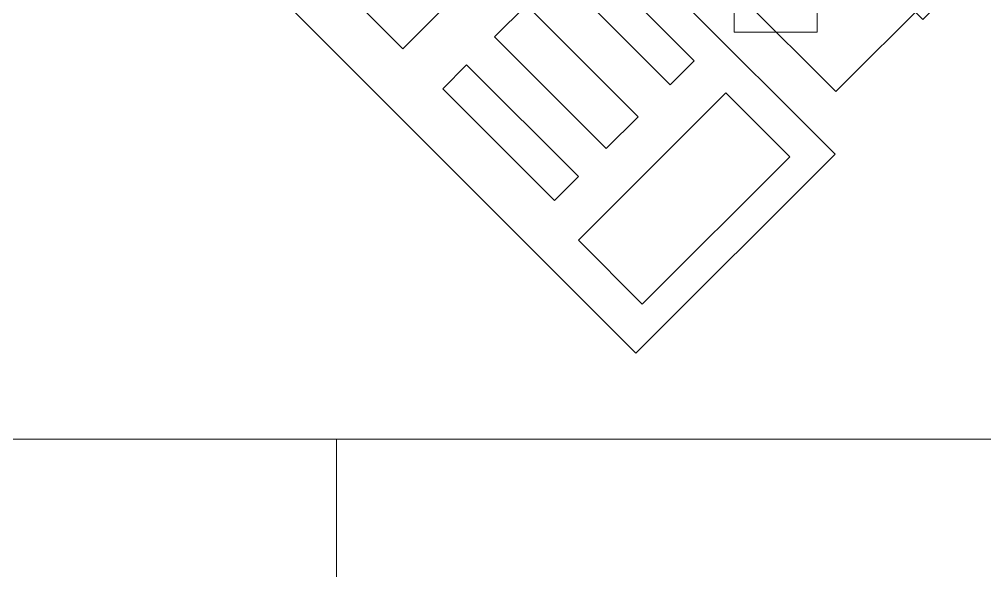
# Model space of a CAD drawing. Header units: inches. Extents: x -12418 to 242017, y -29325 to 19878.
# Drawn here: x 48151 to 48734, y 6348 to 6681 of the extents above; entities that cross this region are included whole.
import ezdxf

# ---------------------------------------------------------------- set-up
doc = ezdxf.new("R2010")
doc.units = ezdxf.units.IN
doc.header["$LTSCALE"] = 25
doc.header["$MEASUREMENT"] = 0
doc.linetypes.add('DASHDOT', pattern=[25.4, 12.7, -6.35, 0, -6.35])
doc.layers.get('0').update_dxf_attribs({"color": 8})
doc.layers.add('00-Ground Floor$0$LOADING', color=253, linetype='Continuous', lineweight=5)
doc.layers.add('E-LITE-CLNG-CNDT', color=6, linetype='DASHDOT', lineweight=35)

# ---------------------------------------------------------------- blocks, each defined once
blk = doc.blocks.new('00-Ground Floor$0$ITCWLS1-P')
at = {"layer": '00-Ground Floor$0$LOADING'}
for p, q in [((-0.17, 0.45), (-0.17, 0)), ((0, 0.45), (0, 0)), ((-0.26509, 0.43, 0), (-0.26509, 0.02, 0)), ((-0.197, 0.02639), (-0.197, 0.40939)), ((-0.197, 0.02639), (-0.295, 0.02639)), ((-0.30509, 0.02, 0), (-0.26509, 0.02, 0)), ((-0.17, 0), (0, 0))]:
    blk.add_line(p, q, dxfattribs=at)
at = {"layer": '00-Ground Floor$0$LOADING', "extrusion": (2.48281e-10, -3.18408e-10, -1)}
for p, q in [((-0.26509, 0.18119), (-0.17907, 0.09517)), ((-0.26509, 0.11048), (-0.21443, 0.05981)), ((-0.17907, 0.09517), (-0.21443, 0.05981))]:
    blk.add_line(p, q, dxfattribs=at)
at = {"layer": '00-Ground Floor$0$LOADING'}
for points in [[(-0.12914, 0.40893), (-0.12914, 0.09996), (-0.14957, 0.09996), (-0.14957, 0.43047)], [(-0.14957, 0.09997), (-0.14957, 0.09997), (-0.14957, 0.09997), (-0.14957, 0.09997), (-0.14957, 0.09997), (-0.14957, 0.09997), (-0.14957, 0.09997), (-0.14957, 0.09997), (-0.14957, 0.09997)], [(-0.14957, 0.09997), (-0.14957, 0.09997), (-0.14957, 0.09997), (-0.14957, 0.09997), (-0.14957, 0.09997), (-0.14957, 0.09997), (-0.14957, 0.09997), (-0.14957, 0.09997), (-0.14957, 0.09997), (-0.14957, 0.09997), (-0.14957, 0.09997), (-0.14957, 0.09997), (-0.14957, 0.09997), (-0.14957, 0.09997), (-0.14957, 0.09997), (-0.14957, 0.09997), (-0.14957, 0.09997), (-0.14957, 0.09997)], [(-0.14957, 0.09996), (-0.14957, 0.09996), (-0.14957, 0.09996), (-0.14957, 0.09996), (-0.14957, 0.09996), (-0.14957, 0.09996), (-0.14957, 0.09996), (-0.14957, 0.09996), (-0.14957, 0.09996), (-0.14957, 0.09996)], [(-0.14957, 0.09996), (-0.14957, 0.09996), (-0.14957, 0.09996), (-0.14957, 0.09996), (-0.14957, 0.09996), (-0.14957, 0.09996), (-0.14957, 0.09996)], [(-0.14957, 0.09997), (-0.14957, 0.09997), (-0.14957, 0.09997), (-0.14957, 0.09997), (-0.14957, 0.09997), (-0.14957, 0.09997), (-0.14957, 0.09997), (-0.14957, 0.09997), (-0.14957, 0.09997), (-0.14957, 0.09997)], [(-0.14957, 0.09997), (-0.14957, 0.09997), (-0.14957, 0.09997), (-0.14957, 0.09997), (-0.14957, 0.09997), (-0.14957, 0.09997), (-0.14957, 0.09997), (-0.14957, 0.09997), (-0.14957, 0.09997), (-0.14957, 0.09997), (-0.14957, 0.09997), (-0.14957, 0.09997), (-0.14957, 0.09997), (-0.14957, 0.09997), (-0.14957, 0.09997)], [(-0.14957, 0.09997), (-0.14957, 0.09997), (-0.14957, 0.09997), (-0.14957, 0.09997), (-0.14957, 0.09997), (-0.14957, 0.09997), (-0.14957, 0.09997), (-0.14957, 0.09997), (-0.14957, 0.09997), (-0.14957, 0.09997)], [(-0.14957, 0.09997), (-0.14957, 0.09997), (-0.14957, 0.09997), (-0.14957, 0.09997), (-0.14957, 0.09997), (-0.14957, 0.09997), (-0.14957, 0.09997), (-0.14957, 0.09997), (-0.14957, 0.09997), (-0.14957, 0.09997)], [(-0.14957, 0.09996), (-0.14957, 0.09996), (-0.14957, 0.09996), (-0.14957, 0.09996), (-0.14957, 0.09996), (-0.14957, 0.09996), (-0.14957, 0.09996), (-0.14957, 0.09996), (-0.14957, 0.09996), (-0.14957, 0.09996), (-0.14957, 0.09996), (-0.14957, 0.09996), (-0.14957, 0.09996), (-0.14957, 0.09996), (-0.14957, 0.09996), (-0.14957, 0.09996), (-0.14957, 0.09996), (-0.14957, 0.09996), (-0.14957, 0.09997), (-0.14957, 0.09997), (-0.14957, 0.09997), (-0.14957, 0.09997), (-0.14957, 0.09997), (-0.14957, 0.09997), (-0.14957, 0.09997), (-0.14957, 0.09997), (-0.14957, 0.09997), (-0.14957, 0.09997), (-0.14957, 0.09997), (-0.14957, 0.09997), (-0.14957, 0.09997), (-0.14957, 0.09997), (-0.14956, 0.09997), (-0.14956, 0.09997), (-0.14956, 0.09997), (-0.14956, 0.09996), (-0.14956, 0.09996), (-0.14956, 0.09996), (-0.14956, 0.09996), (-0.14956, 0.09996), (-0.14956, 0.09996), (-0.14956, 0.09996), (-0.14956, 0.09996), (-0.14956, 0.09996), (-0.14956, 0.09996), (-0.14956, 0.09996), (-0.14956, 0.09996), (-0.14956, 0.09996), (-0.14957, 0.09996), (-0.14957, 0.09996), (-0.14957, 0.09996), (-0.14957, 0.09996), (-0.14957, 0.09996), (-0.14957, 0.09996)], [(-0.14957, 0.09996), (-0.14957, 0.09996), (-0.14957, 0.09996), (-0.14957, 0.09996), (-0.14957, 0.09996), (-0.14957, 0.09996), (-0.14957, 0.09996), (-0.14957, 0.09996), (-0.14957, 0.09996), (-0.14957, 0.09996), (-0.14957, 0.09997), (-0.14957, 0.09997), (-0.14957, 0.09997), (-0.14957, 0.09996), (-0.14957, 0.09996), (-0.14957, 0.09996), (-0.14957, 0.09996), (-0.14957, 0.09996), (-0.14957, 0.09996), (-0.14957, 0.09997), (-0.14957, 0.09997), (-0.14957, 0.09997), (-0.14957, 0.09997), (-0.14957, 0.09997), (-0.14957, 0.09997), (-0.14957, 0.09997), (-0.14957, 0.09997), (-0.14957, 0.09997), (-0.14957, 0.09997), (-0.14957, 0.09997), (-0.14957, 0.09997), (-0.14957, 0.09997), (-0.14957, 0.09997), (-0.14957, 0.09997), (-0.14957, 0.09997), (-0.14957, 0.09997), (-0.14957, 0.09997), (-0.14957, 0.09997), (-0.14957, 0.09997), (-0.14957, 0.09997), (-0.14957, 0.09997), (-0.14957, 0.09997), (-0.14957, 0.09997), (-0.14957, 0.09997), (-0.14957, 0.09997), (-0.14957, 0.09997), (-0.14957, 0.09997), (-0.14957, 0.09997), (-0.14957, 0.09997), (-0.14957, 0.09997), (-0.14957, 0.09997), (-0.14957, 0.09997), (-0.14957, 0.09997), (-0.14957, 0.09997), (-0.14957, 0.09997), (-0.14957, 0.09997), (-0.14957, 0.09997), (-0.14957, 0.09997), (-0.14957, 0.09997), (-0.14957, 0.09997), (-0.14957, 0.09997), (-0.14957, 0.09997), (-0.14957, 0.09997), (-0.14957, 0.09997), (-0.14957, 0.09997), (-0.14957, 0.09997), (-0.14957, 0.09997), (-0.14957, 0.09997), (-0.14957, 0.09997), (-0.14957, 0.09997), (-0.14957, 0.09997), (-0.14957, 0.09997), (-0.14957, 0.09997), (-0.14957, 0.09997), (-0.14957, 0.09997), (-0.14957, 0.09997), (-0.14957, 0.09997), (-0.14957, 0.09997), (-0.14957, 0.09997), (-0.14957, 0.09997), (-0.14956, 0.09997), (-0.14957, 0.09997), (-0.14957, 0.09997), (-0.14957, 0.09997), (-0.14957, 0.09997), (-0.14956, 0.09997), (-0.14957, 0.09997), (-0.14957, 0.09997), (-0.14957, 0.09997), (-0.14957, 0.09997), (-0.14957, 0.09997), (-0.14957, 0.09997), (-0.14957, 0.09997), (-0.14957, 0.09997), (-0.14957, 0.09997), (-0.14957, 0.09997), (-0.14956, 0.09997), (-0.14957, 0.09996), (-0.14957, 0.09996), (-0.14957, 0.09996), (-0.14956, 0.09996), (-0.14957, 0.09996), (-0.14957, 0.09996), (-0.14957, 0.09996), (-0.14957, 0.09996), (-0.14957, 0.09996), (-0.14957, 0.09996), (-0.14957, 0.09996), (-0.14957, 0.09996), (-0.14957, 0.09996), (-0.14957, 0.09996)], [(-0.14957, 0.09996), (-0.14957, 0.09996), (-0.14957, 0.09996), (-0.14957, 0.09996), (-0.14957, 0.09996), (-0.14957, 0.09996), (-0.14957, 0.09996), (-0.14957, 0.09996)], [(-0.14957, 0.09996), (-0.14957, 0.09996), (-0.14957, 0.09996), (-0.14957, 0.09996), (-0.14957, 0.09996), (-0.14957, 0.09996), (-0.14957, 0.09996), (-0.14957, 0.09996), (-0.14957, 0.09996), (-0.14957, 0.09996), (-0.14957, 0.09996), (-0.14957, 0.09996), (-0.14957, 0.09996), (-0.14957, 0.09996), (-0.14957, 0.09996), (-0.14957, 0.09996), (-0.14957, 0.09996), (-0.14957, 0.09996), (-0.14957, 0.09996), (-0.14957, 0.09996), (-0.14957, 0.09996), (-0.14957, 0.09996), (-0.14957, 0.09996), (-0.14957, 0.09996), (-0.14957, 0.09996), (-0.14957, 0.09996), (-0.14957, 0.09996), (-0.14957, 0.09996), (-0.14957, 0.09996), (-0.14957, 0.09996), (-0.14957, 0.09996), (-0.14957, 0.09996), (-0.14957, 0.09996), (-0.14957, 0.09996), (-0.14957, 0.09996), (-0.14957, 0.09996), (-0.14957, 0.09996), (-0.14957, 0.09996), (-0.14957, 0.09996), (-0.14957, 0.09996), (-0.14957, 0.09996), (-0.14957, 0.09996), (-0.14957, 0.09996), (-0.14957, 0.09996), (-0.14957, 0.09996), (-0.14957, 0.09996), (-0.14957, 0.09996), (-0.14957, 0.09996), (-0.14956, 0.09996), (-0.14956, 0.09996), (-0.14956, 0.09996), (-0.14956, 0.09996), (-0.14957, 0.09996), (-0.14957, 0.09996), (-0.14957, 0.09996), (-0.14957, 0.09996), (-0.14957, 0.09996), (-0.14957, 0.09996), (-0.14956, 0.09996), (-0.14957, 0.09996), (-0.14957, 0.09996), (-0.14957, 0.09996), (-0.14957, 0.09996), (-0.14957, 0.09996), (-0.14957, 0.09996), (-0.14957, 0.09996), (-0.14957, 0.09996), (-0.14957, 0.09996), (-0.14957, 0.09996), (-0.14956, 0.09996), (-0.14956, 0.09996), (-0.14957, 0.09996), (-0.14957, 0.09996), (-0.14957, 0.09996), (-0.14957, 0.09996), (-0.14957, 0.09996), (-0.14957, 0.09996), (-0.14957, 0.09996), (-0.14957, 0.09996), (-0.14957, 0.09996), (-0.14957, 0.09996), (-0.14957, 0.09996), (-0.14957, 0.09996), (-0.14957, 0.09996), (-0.14957, 0.09996), (-0.14957, 0.09996), (-0.14957, 0.09996), (-0.14957, 0.09996), (-0.14957, 0.09996)], [(-0.14957, 0.09996), (-0.14957, 0.09996), (-0.14957, 0.09996), (-0.14957, 0.09996), (-0.14957, 0.09996), (-0.14957, 0.09996), (-0.14957, 0.09996), (-0.14957, 0.09996), (-0.14957, 0.09996), (-0.14957, 0.09996), (-0.14957, 0.09996), (-0.14957, 0.09996)], [(-0.14957, 0.09996), (-0.14957, 0.09996), (-0.14956, 0.09996), (-0.14956, 0.09996), (-0.14956, 0.09996), (-0.14956, 0.09996), (-0.14957, 0.09996)], [(-0.14957, 0.09996), (-0.14957, 0.09996), (-0.14957, 0.09996), (-0.14957, 0.09996), (-0.14957, 0.09996), (-0.14957, 0.09996), (-0.14957, 0.09996), (-0.14957, 0.09996), (-0.14957, 0.09996), (-0.14956, 0.09996), (-0.14956, 0.09996), (-0.14956, 0.09996), (-0.14956, 0.09996), (-0.14956, 0.09996), (-0.14956, 0.09996), (-0.14956, 0.09996), (-0.14957, 0.09996)]]:
    blk.add_lwpolyline(points, dxfattribs=at)
for points in [[(-0.1019, 0.43047), (-0.03039, 0.43047), (-0.03039, 0.22944), (-0.1019, 0.22944)], [(-0.1019, 0.19536), (-0.07466, 0.19536), (-0.07466, 0.09996), (-0.1019, 0.09996)], [(-0.03039, 0.19536), (-0.05082, 0.19536), (-0.05082, 0.09996), (-0.03039, 0.09996)], [(-0.14956, 0.09996), (-0.14956, 0.09996), (-0.14956, 0.09996), (-0.14956, 0.09996), (-0.14956, 0.09996), (-0.14956, 0.09996), (-0.14956, 0.09996), (-0.14956, 0.09996), (-0.14957, 0.09996), (-0.14957, 0.09996), (-0.14957, 0.09996), (-0.14957, 0.09996), (-0.14957, 0.09996), (-0.14957, 0.09996), (-0.14957, 0.09996), (-0.14957, 0.09996), (-0.14957, 0.09996), (-0.14957, 0.09996), (-0.14957, 0.09996), (-0.14957, 0.09996), (-0.14957, 0.09996), (-0.14957, 0.09996), (-0.14957, 0.09996), (-0.14957, 0.09996), (-0.14957, 0.09996), (-0.14957, 0.09996), (-0.14957, 0.09996), (-0.14957, 0.09996), (-0.14957, 0.09996), (-0.14957, 0.09996), (-0.14957, 0.09996), (-0.14957, 0.09996), (-0.14957, 0.09996), (-0.14957, 0.09996), (-0.14957, 0.09996), (-0.14957, 0.09996), (-0.14957, 0.09996), (-0.14957, 0.09996), (-0.14957, 0.09996), (-0.14957, 0.09996), (-0.14957, 0.09996), (-0.14957, 0.09996), (-0.14957, 0.09996), (-0.14957, 0.09996), (-0.14957, 0.09996), (-0.14957, 0.09996), (-0.14957, 0.09996), (-0.14957, 0.09996), (-0.14957, 0.09996), (-0.14957, 0.09996), (-0.14957, 0.09996), (-0.14957, 0.09996), (-0.14957, 0.09996), (-0.14957, 0.09996), (-0.14957, 0.09996), (-0.14957, 0.09996), (-0.14957, 0.09996), (-0.14956, 0.09996), (-0.14956, 0.09996), (-0.14956, 0.09996), (-0.14956, 0.09996), (-0.14956, 0.09996), (-0.14956, 0.09996), (-0.14956, 0.09996), (-0.14956, 0.09996), (-0.14956, 0.09996), (-0.14956, 0.09996), (-0.14956, 0.09996), (-0.14956, 0.09996), (-0.14956, 0.09996), (-0.14956, 0.09996), (-0.14956, 0.09996), (-0.14956, 0.09996), (-0.14956, 0.09996), (-0.14956, 0.09996), (-0.14956, 0.09996), (-0.14956, 0.09996), (-0.14956, 0.09996), (-0.14956, 0.09996), (-0.14956, 0.09996), (-0.14956, 0.09996), (-0.14956, 0.09996), (-0.14956, 0.09996), (-0.14956, 0.09996), (-0.14956, 0.09996), (-0.14956, 0.09996), (-0.14956, 0.09996), (-0.14956, 0.09996), (-0.14956, 0.09996), (-0.14957, 0.09996), (-0.14957, 0.09996), (-0.14957, 0.09996), (-0.14957, 0.09996), (-0.14957, 0.09996), (-0.14957, 0.09996), (-0.14957, 0.09996), (-0.14957, 0.09996), (-0.14957, 0.09996), (-0.14957, 0.09996), (-0.14957, 0.09996), (-0.14957, 0.09996), (-0.14957, 0.09996), (-0.14957, 0.09996), (-0.14957, 0.09996), (-0.14957, 0.09996), (-0.14957, 0.09996), (-0.14957, 0.09996), (-0.14957, 0.09996), (-0.14957, 0.09996), (-0.14957, 0.09996), (-0.14957, 0.09996), (-0.14957, 0.09996), (-0.14957, 0.09996), (-0.14957, 0.09996), (-0.14957, 0.09996), (-0.14957, 0.09996), (-0.14957, 0.09996), (-0.14957, 0.09996), (-0.14957, 0.09996), (-0.14957, 0.09996), (-0.14957, 0.09996), (-0.14957, 0.09996), (-0.14957, 0.09996), (-0.14957, 0.09996), (-0.14957, 0.09996), (-0.14957, 0.09996), (-0.14957, 0.09996), (-0.14957, 0.09996), (-0.14957, 0.09996), (-0.14957, 0.09996), (-0.14957, 0.09996), (-0.14957, 0.09996), (-0.14957, 0.09996), (-0.14957, 0.09996), (-0.14957, 0.09996), (-0.14957, 0.09996), (-0.14957, 0.09996), (-0.14957, 0.09996), (-0.14957, 0.09996), (-0.14957, 0.09996), (-0.14957, 0.09996), (-0.14957, 0.09996), (-0.14957, 0.09996), (-0.14957, 0.09996), (-0.14957, 0.09996), (-0.14957, 0.09996), (-0.14957, 0.09996), (-0.14957, 0.09996), (-0.14957, 0.09996), (-0.14957, 0.09996), (-0.14957, 0.09996), (-0.14957, 0.09996), (-0.14957, 0.09996), (-0.14957, 0.09996), (-0.14956, 0.09996), (-0.14956, 0.09996), (-0.14956, 0.09996), (-0.14956, 0.09996), (-0.14956, 0.09996), (-0.14956, 0.09996), (-0.14956, 0.09996), (-0.14956, 0.09996), (-0.14956, 0.09996), (-0.14956, 0.09996), (-0.14956, 0.09996), (-0.14956, 0.09996), (-0.14956, 0.09996), (-0.14956, 0.09996), (-0.14956, 0.09996), (-0.14956, 0.09996), (-0.14956, 0.09996), (-0.14956, 0.09996), (-0.14956, 0.09996), (-0.14956, 0.09996), (-0.14956, 0.09996), (-0.14956, 0.09996), (-0.14956, 0.09996), (-0.14956, 0.09996), (-0.14956, 0.09996), (-0.14956, 0.09996), (-0.14956, 0.09996), (-0.14956, 0.09996), (-0.14956, 0.09996), (-0.14956, 0.09996), (-0.14956, 0.09996), (-0.14956, 0.09996), (-0.14956, 0.09996), (-0.14956, 0.09996), (-0.14956, 0.09996), (-0.14956, 0.09996), (-0.14956, 0.09996), (-0.14956, 0.09996), (-0.14956, 0.09996), (-0.14956, 0.09996), (-0.14956, 0.09996), (-0.14956, 0.09996), (-0.14956, 0.09996), (-0.14956, 0.09996), (-0.14956, 0.09996), (-0.14956, 0.09996), (-0.14956, 0.09996), (-0.14957, 0.09996), (-0.14957, 0.09996), (-0.14957, 0.09996), (-0.14957, 0.09996), (-0.14957, 0.09996), (-0.14957, 0.09996), (-0.14957, 0.09996), (-0.14957, 0.09996), (-0.14957, 0.09996), (-0.14957, 0.09996), (-0.14957, 0.09996), (-0.14957, 0.09996), (-0.14957, 0.09996), (-0.14957, 0.09996), (-0.14957, 0.09996), (-0.14957, 0.09996), (-0.14957, 0.09996), (-0.14957, 0.09996), (-0.14957, 0.09996), (-0.14957, 0.09996), (-0.14957, 0.09996), (-0.14957, 0.09996), (-0.14957, 0.09996), (-0.14957, 0.09996), (-0.14957, 0.09996), (-0.14957, 0.09996), (-0.14957, 0.09996), (-0.14957, 0.09996), (-0.14957, 0.09996), (-0.14957, 0.09996), (-0.14957, 0.09996), (-0.14957, 0.09996), (-0.14957, 0.09996), (-0.14957, 0.09996), (-0.14956, 0.09996), (-0.14956, 0.09996), (-0.14956, 0.09996), (-0.14956, 0.09996), (-0.14956, 0.09996), (-0.14956, 0.09996), (-0.14956, 0.09996), (-0.14956, 0.09996), (-0.14956, 0.09996), (-0.14956, 0.09996), (-0.14956, 0.09996), (-0.14956, 0.09996), (-0.14956, 0.09996), (-0.14956, 0.09996), (-0.14956, 0.09996), (-0.14956, 0.09996), (-0.14956, 0.09996), (-0.14956, 0.09996), (-0.14956, 0.09996), (-0.14956, 0.09996), (-0.14956, 0.09996), (-0.14956, 0.09996), (-0.14956, 0.09996), (-0.14956, 0.09996), (-0.14956, 0.09996), (-0.14956, 0.09996), (-0.14956, 0.09996), (-0.14956, 0.09996), (-0.14956, 0.09996), (-0.14956, 0.09996), (-0.14956, 0.09996), (-0.14956, 0.09996), (-0.14956, 0.09996), (-0.14956, 0.09996), (-0.14956, 0.09996), (-0.14956, 0.09996), (-0.14956, 0.09996), (-0.14956, 0.09996), (-0.14956, 0.09996), (-0.14956, 0.09996), (-0.14956, 0.09996), (-0.14956, 0.09996)], [(-0.14957, 0.09996), (-0.14957, 0.09996), (-0.14957, 0.09996), (-0.14957, 0.09996), (-0.14957, 0.09996), (-0.14957, 0.09996), (-0.14957, 0.09996), (-0.14957, 0.09996), (-0.14957, 0.09996), (-0.14957, 0.09996), (-0.14957, 0.09996), (-0.14957, 0.09996), (-0.14957, 0.09996), (-0.14957, 0.09996), (-0.14957, 0.09996), (-0.14957, 0.09996), (-0.14957, 0.09996), (-0.14957, 0.09996), (-0.14957, 0.09996), (-0.14957, 0.09996), (-0.14957, 0.09996), (-0.14957, 0.09996), (-0.14957, 0.09996), (-0.14957, 0.09996), (-0.14957, 0.09996), (-0.14957, 0.09996), (-0.14957, 0.09996), (-0.14957, 0.09996), (-0.14957, 0.09996), (-0.14957, 0.09996), (-0.14957, 0.09996), (-0.14957, 0.09996), (-0.14957, 0.09996), (-0.14957, 0.09996), (-0.14957, 0.09996), (-0.14957, 0.09996), (-0.14957, 0.09996), (-0.14957, 0.09996), (-0.14957, 0.09996), (-0.14957, 0.09996), (-0.14957, 0.09996), (-0.14957, 0.09996), (-0.14957, 0.09996), (-0.14957, 0.09996), (-0.14957, 0.09996), (-0.14957, 0.09996), (-0.14957, 0.09996), (-0.14957, 0.09996), (-0.14957, 0.09996), (-0.14957, 0.09996), (-0.14957, 0.09996), (-0.14957, 0.09996), (-0.14957, 0.09996), (-0.14957, 0.09996), (-0.14957, 0.09996), (-0.14957, 0.09996), (-0.14957, 0.09996), (-0.14957, 0.09996), (-0.14957, 0.09996), (-0.14957, 0.09996), (-0.14957, 0.09996), (-0.14957, 0.09996), (-0.14957, 0.09996), (-0.14957, 0.09996), (-0.14957, 0.09996), (-0.14957, 0.09996), (-0.14957, 0.09996), (-0.14957, 0.09996), (-0.14957, 0.09996), (-0.14957, 0.09996), (-0.14957, 0.09996), (-0.14957, 0.09996), (-0.14957, 0.09996), (-0.14957, 0.09996), (-0.14957, 0.09996), (-0.14957, 0.09996), (-0.14957, 0.09996), (-0.14957, 0.09996), (-0.14957, 0.09996), (-0.14957, 0.09996), (-0.14957, 0.09996), (-0.14957, 0.09996), (-0.14957, 0.09996), (-0.14957, 0.09996), (-0.14957, 0.09996), (-0.14957, 0.09996), (-0.14957, 0.09996), (-0.14957, 0.09996), (-0.14957, 0.09996), (-0.14957, 0.09996), (-0.14957, 0.09996), (-0.14957, 0.09996), (-0.14957, 0.09996), (-0.14957, 0.09996), (-0.14957, 0.09996), (-0.14957, 0.09996), (-0.14957, 0.09996), (-0.14957, 0.09996), (-0.14957, 0.09996), (-0.14957, 0.09996), (-0.14957, 0.09996), (-0.14957, 0.09996), (-0.14957, 0.09996), (-0.14957, 0.09996), (-0.14957, 0.09996), (-0.14957, 0.09996), (-0.14957, 0.09996), (-0.14957, 0.09996), (-0.14957, 0.09996), (-0.14957, 0.09996), (-0.14957, 0.09996), (-0.14957, 0.09996), (-0.14957, 0.09996), (-0.14957, 0.09996), (-0.14957, 0.09996), (-0.14957, 0.09996), (-0.14957, 0.09996), (-0.14957, 0.09996), (-0.14957, 0.09996), (-0.14957, 0.09996), (-0.14957, 0.09996), (-0.14957, 0.09996), (-0.14957, 0.09996), (-0.14957, 0.09996), (-0.14957, 0.09996), (-0.14957, 0.09996), (-0.14957, 0.09996), (-0.14957, 0.09996), (-0.14957, 0.09996), (-0.14957, 0.09996), (-0.14957, 0.09996), (-0.14957, 0.09996), (-0.14957, 0.09996), (-0.14957, 0.09996), (-0.14957, 0.09996), (-0.14957, 0.09996), (-0.14957, 0.09996), (-0.14957, 0.09996), (-0.14957, 0.09996), (-0.14957, 0.09996), (-0.14957, 0.09996), (-0.14957, 0.09996), (-0.14957, 0.09996), (-0.14957, 0.09996), (-0.14957, 0.09996), (-0.14957, 0.09996), (-0.14957, 0.09996), (-0.14957, 0.09996), (-0.14957, 0.09996), (-0.14957, 0.09996), (-0.14957, 0.09996), (-0.14957, 0.09996), (-0.14957, 0.09996), (-0.14957, 0.09996), (-0.14957, 0.09996), (-0.14957, 0.09996), (-0.14957, 0.09996), (-0.14957, 0.09996), (-0.14957, 0.09996), (-0.14957, 0.09996), (-0.14957, 0.09996), (-0.14957, 0.09996), (-0.14957, 0.09996), (-0.14957, 0.09996), (-0.14957, 0.09996), (-0.14957, 0.09996), (-0.14957, 0.09996), (-0.14957, 0.09996), (-0.14957, 0.09996), (-0.14957, 0.09996), (-0.14957, 0.09996), (-0.14957, 0.09996), (-0.14957, 0.09996), (-0.14957, 0.09996), (-0.14957, 0.09996), (-0.14957, 0.09996), (-0.14957, 0.09996), (-0.14957, 0.09996), (-0.14957, 0.09996), (-0.14957, 0.09996), (-0.14957, 0.09996), (-0.14957, 0.09996), (-0.14957, 0.09996), (-0.14957, 0.09996), (-0.14957, 0.09996), (-0.14957, 0.09996), (-0.14957, 0.09996), (-0.14957, 0.09996), (-0.14957, 0.09996), (-0.14957, 0.09996), (-0.14957, 0.09996), (-0.14957, 0.09996), (-0.14957, 0.09996), (-0.14957, 0.09996), (-0.14957, 0.09996), (-0.14957, 0.09996), (-0.14957, 0.09996), (-0.14957, 0.09996), (-0.14957, 0.09996), (-0.14957, 0.09996), (-0.14957, 0.09996), (-0.14957, 0.09996), (-0.14957, 0.09996), (-0.14957, 0.09996), (-0.14957, 0.09996), (-0.14957, 0.09996), (-0.14957, 0.09996), (-0.14957, 0.09996), (-0.14957, 0.09996), (-0.14957, 0.09996), (-0.14957, 0.09996), (-0.14957, 0.09996), (-0.14957, 0.09996), (-0.14957, 0.09996)], [(-0.14957, 0.09996), (-0.14957, 0.09996), (-0.14957, 0.09996), (-0.14957, 0.09996), (-0.14957, 0.09996), (-0.14957, 0.09996), (-0.14957, 0.09996), (-0.14957, 0.09996), (-0.14957, 0.09996), (-0.14957, 0.09996), (-0.14957, 0.09996), (-0.14957, 0.09996), (-0.14957, 0.09996), (-0.14957, 0.09996), (-0.14957, 0.09996), (-0.14957, 0.09996), (-0.14957, 0.09996), (-0.14957, 0.09996), (-0.14957, 0.09996), (-0.14957, 0.09996), (-0.14957, 0.09996), (-0.14957, 0.09996), (-0.14957, 0.09996), (-0.14957, 0.09996), (-0.14957, 0.09996), (-0.14957, 0.09996), (-0.14957, 0.09996), (-0.14957, 0.09996), (-0.14957, 0.09996), (-0.14957, 0.09996), (-0.14957, 0.09996), (-0.14957, 0.09996), (-0.14957, 0.09996), (-0.14957, 0.09996), (-0.14957, 0.09996), (-0.14957, 0.09996), (-0.14957, 0.09996), (-0.14957, 0.09996), (-0.14957, 0.09996), (-0.14957, 0.09996), (-0.14957, 0.09996), (-0.14957, 0.09996), (-0.14957, 0.09996), (-0.14957, 0.09996), (-0.14957, 0.09996), (-0.14957, 0.09996), (-0.14957, 0.09996), (-0.14957, 0.09996), (-0.14957, 0.09996), (-0.14957, 0.09996), (-0.14957, 0.09996), (-0.14957, 0.09996), (-0.14957, 0.09996), (-0.14957, 0.09996), (-0.14957, 0.09996), (-0.14957, 0.09996), (-0.14957, 0.09996), (-0.14957, 0.09996), (-0.14957, 0.09996), (-0.14957, 0.09996), (-0.14957, 0.09996), (-0.14957, 0.09996), (-0.14957, 0.09996), (-0.14957, 0.09996), (-0.14957, 0.09996), (-0.14957, 0.09996), (-0.14957, 0.09996), (-0.14957, 0.09996), (-0.14957, 0.09996), (-0.14957, 0.09996), (-0.14957, 0.09996), (-0.14957, 0.09996), (-0.14957, 0.09996), (-0.14957, 0.09996), (-0.14957, 0.09996), (-0.14957, 0.09996), (-0.14957, 0.09996), (-0.14957, 0.09996), (-0.14957, 0.09996), (-0.14957, 0.09996), (-0.14957, 0.09996), (-0.14957, 0.09996), (-0.14957, 0.09996), (-0.14957, 0.09996), (-0.14957, 0.09996), (-0.14957, 0.09996), (-0.14957, 0.09996), (-0.14957, 0.09996), (-0.14957, 0.09996), (-0.14957, 0.09996), (-0.14957, 0.09996), (-0.14957, 0.09996), (-0.14957, 0.09996), (-0.14957, 0.09996), (-0.14957, 0.09996), (-0.14957, 0.09996), (-0.14957, 0.09996), (-0.14957, 0.09996), (-0.14957, 0.09996), (-0.14957, 0.09996), (-0.14957, 0.09996), (-0.14957, 0.09996), (-0.14957, 0.09996), (-0.14957, 0.09996), (-0.14957, 0.09996), (-0.14957, 0.09996), (-0.14957, 0.09996), (-0.14957, 0.09996), (-0.14957, 0.09996), (-0.14957, 0.09996), (-0.14957, 0.09996), (-0.14957, 0.09996), (-0.14957, 0.09996), (-0.14957, 0.09996), (-0.14957, 0.09996), (-0.14957, 0.09996), (-0.14957, 0.09996), (-0.14957, 0.09996), (-0.14957, 0.09996), (-0.14957, 0.09996), (-0.14957, 0.09996), (-0.14957, 0.09996), (-0.14957, 0.09996), (-0.14957, 0.09996), (-0.14957, 0.09996), (-0.14957, 0.09996), (-0.14957, 0.09996), (-0.14957, 0.09996), (-0.14957, 0.09996), (-0.14957, 0.09996), (-0.14957, 0.09996), (-0.14957, 0.09996), (-0.14957, 0.09996), (-0.14957, 0.09996), (-0.14957, 0.09996), (-0.14957, 0.09996), (-0.14957, 0.09996), (-0.14957, 0.09996), (-0.14957, 0.09996), (-0.14957, 0.09996), (-0.14957, 0.09996), (-0.14957, 0.09996), (-0.14957, 0.09996), (-0.14957, 0.09996), (-0.14957, 0.09996), (-0.14957, 0.09996), (-0.14957, 0.09996), (-0.14957, 0.09996), (-0.14957, 0.09996), (-0.14957, 0.09996), (-0.14957, 0.09996), (-0.14957, 0.09996), (-0.14957, 0.09996), (-0.14957, 0.09996), (-0.14957, 0.09996), (-0.14957, 0.09996), (-0.14957, 0.09996), (-0.14957, 0.09996), (-0.14957, 0.09996), (-0.14957, 0.09996), (-0.14957, 0.09996), (-0.14957, 0.09996), (-0.14957, 0.09996), (-0.14957, 0.09996), (-0.14957, 0.09996), (-0.14957, 0.09996), (-0.14957, 0.09996), (-0.14957, 0.09996), (-0.14957, 0.09996), (-0.14957, 0.09996), (-0.14957, 0.09996), (-0.14957, 0.09996), (-0.14957, 0.09996), (-0.14957, 0.09996), (-0.14957, 0.09996), (-0.14957, 0.09996), (-0.14957, 0.09996), (-0.14957, 0.09996), (-0.14957, 0.09996), (-0.14957, 0.09996), (-0.14957, 0.09996), (-0.14957, 0.09996), (-0.14957, 0.09996), (-0.14957, 0.09996), (-0.14957, 0.09996), (-0.14957, 0.09996), (-0.14957, 0.09996), (-0.14957, 0.09996), (-0.14957, 0.09996), (-0.14957, 0.09996), (-0.14957, 0.09996), (-0.14957, 0.09996), (-0.14957, 0.09996), (-0.14957, 0.09996), (-0.14957, 0.09996), (-0.14957, 0.09996), (-0.14957, 0.09996), (-0.14957, 0.09996), (-0.14957, 0.09996), (-0.14957, 0.09996), (-0.14957, 0.09996), (-0.14957, 0.09996), (-0.14957, 0.09996), (-0.14957, 0.09996), (-0.14957, 0.09996), (-0.14957, 0.09996), (-0.14957, 0.09996), (-0.14957, 0.09996), (-0.14957, 0.09996), (-0.14957, 0.09996), (-0.14957, 0.09996), (-0.14957, 0.09996), (-0.14957, 0.09996), (-0.14957, 0.09996), (-0.14957, 0.09996), (-0.14957, 0.09996), (-0.14957, 0.09996), (-0.14957, 0.09996), (-0.14957, 0.09996)], [(-0.14957, 0.0727), (-0.02358, 0.0727), (-0.02358, 0.01818), (-0.14957, 0.01818)]]:
    blk.add_lwpolyline(points, close=True, dxfattribs=at)
blk = doc.blocks.new('00-Ground Floor$0$GF21042A-P')
blk.add_line((0, 0), (1.4, 0))
blk = doc.blocks.new('00-Ground Floor$0$GF21046-P')
for p, q in [((0.4, 0), (0.4, 0.45)), ((-0.4, 0), (0.4, 0))]:
    blk.add_line(p, q)
blk = doc.blocks.new('00-Ground Floor')
at = {"layer": '00-Ground Floor$0$LOADING', "yscale": 1000, "zscale": 1000}
for name, p, xscale, rotation in [('00-Ground Floor$0$GF21042A-P', (47392.93, 6427.57, 0), 1000, 359.9999999991881), ('00-Ground Floor$0$ITCWLS1-P', (48523.69, 6479.65, 0.01), -1000, 44.99999999923502), ('00-Ground Floor$0$GF21046-P', (48342.93, 6027.57, 0), -1000, 270)]:
    blk.add_blockref(name, p, dxfattribs=dict(at, xscale=xscale, rotation=rotation))

msp = doc.modelspace()

# ---------------------------------------------------------------- block references
at = {"layer": 'E-LITE-CLNG-CNDT'}
msp.add_blockref('00-Ground Floor', (0, 0), dxfattribs=at)

doc.saveas('drawing.dxf')
